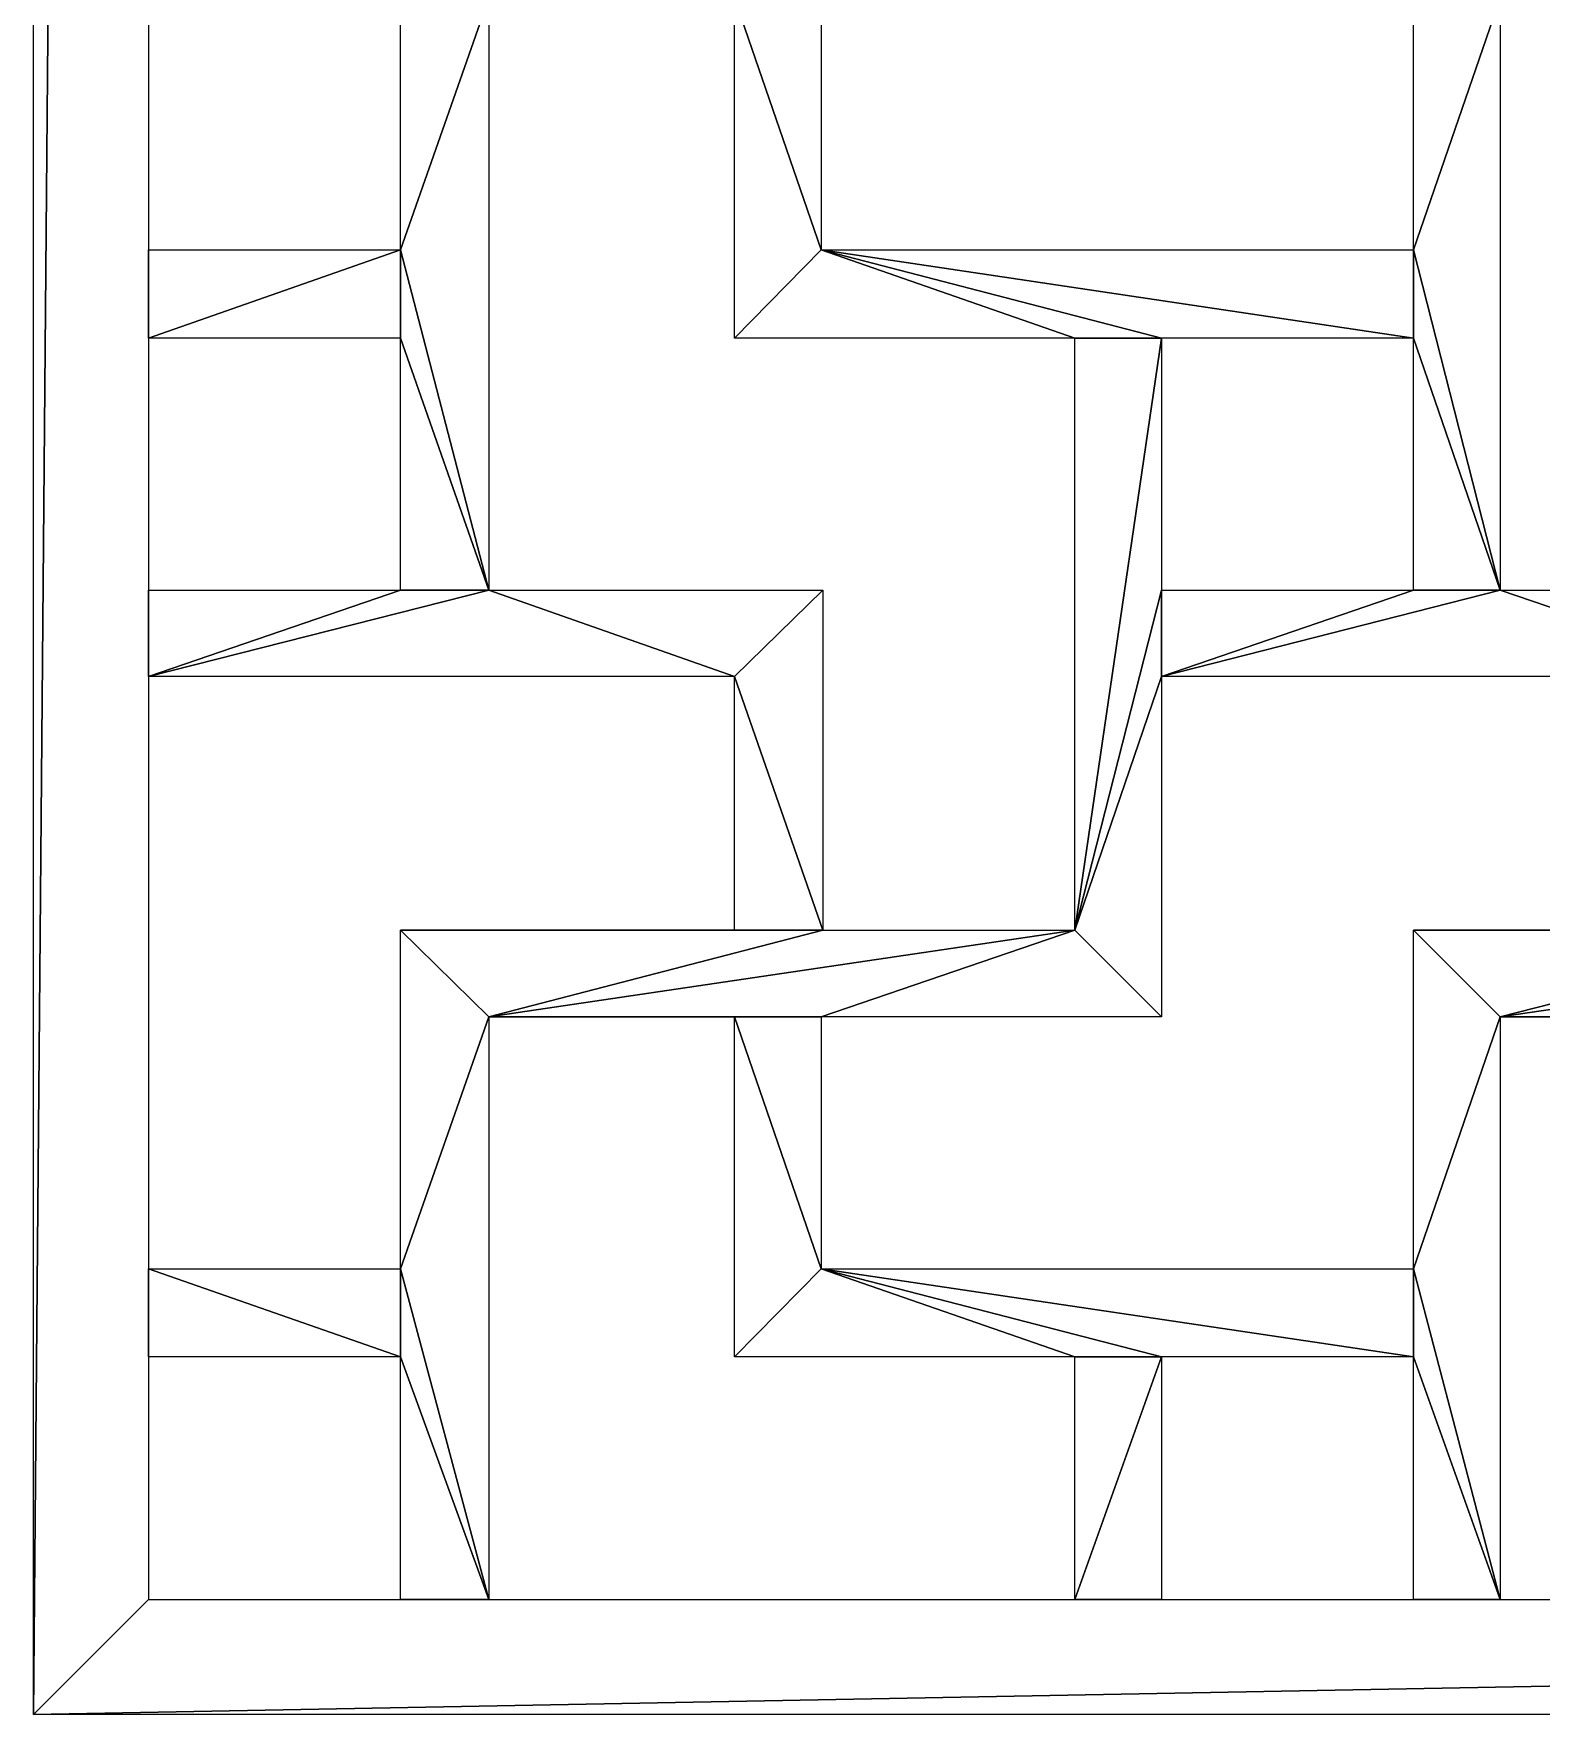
# Model space of a CAD drawing. Header units: centimetres. Extents: x -27.5 to -18.9, y -9.4 to 9.5.
# Drawn here: x -27.497 to -25.426, y -9.397 to -7.088 of the extents above; entities that cross this region are included whole.
import ezdxf

# ---------------------------------------------------------------- set-up
doc = ezdxf.new("R2010")
doc.units = ezdxf.units.CM
doc.header["$MEASUREMENT"] = 0
doc.layers.add('layer 1', color=7, linetype='Continuous')

msp = doc.modelspace()

# ---------------------------------------------------------------- linework, layer by layer
at = {"layer": 'layer 1', "color": 250}
for points in [[(-27.49687, 9.47963), (-27.49687, 9.47963), (-27.49687, -9.3973), (-27.49687, -9.3973), (-27.49687, -9.3973), (-27.49687, -9.3973), (-27.33892, 9.3217), (-27.33892, 9.3217), (-27.33892, 9.3217), (-27.33892, 9.3217), (-27.49687, 9.47963), (-27.49687, 9.47963)], [(-27.49687, 9.47963), (-27.49687, 9.47963), (-27.49687, -9.3973), (-27.49687, -9.3973), (-27.49687, -9.3973), (-27.49687, -9.3973), (-27.33892, 9.3217), (-27.33892, 9.3217), (-27.33892, 9.3217), (-27.33892, 9.3217), (-27.49687, 9.47963), (-27.49687, 9.47963)], [(-27.33892, 9.3217), (-27.33892, 9.3217), (-27.49687, -9.3973), (-27.49687, -9.3973), (-27.49687, -9.3973), (-27.49687, -9.3973), (-27.33892, -9.23937), (-27.33892, -9.23937), (-27.33892, -9.23937), (-27.33892, -9.23937), (-27.33892, 9.3217), (-27.33892, 9.3217)], [(-27.33892, 9.3217), (-27.33892, 9.3217), (-27.49687, -9.3973), (-27.49687, -9.3973), (-27.49687, -9.3973), (-27.49687, -9.3973), (-27.33892, -9.23937), (-27.33892, -9.23937), (-27.33892, -9.23937), (-27.33892, -9.23937), (-27.33892, 9.3217), (-27.33892, 9.3217)], [(-26.99262, -6.92029), (-26.99262, -6.92029), (-26.99262, -7.38544), (-26.99262, -7.38544), (-26.99262, -7.38544), (-26.99262, -7.38544), (-26.87142, -7.03929), (-26.87142, -7.03929), (-26.87142, -7.03929), (-26.87142, -7.03929), (-26.99262, -6.92029), (-26.99262, -6.92029)], [(-26.99262, -6.92029), (-26.99262, -6.92029), (-26.99262, -7.38544), (-26.99262, -7.38544), (-26.99262, -7.38544), (-26.99262, -7.38544), (-26.87142, -7.03929), (-26.87142, -7.03929), (-26.87142, -7.03929), (-26.87142, -7.03929), (-26.99262, -6.92029), (-26.99262, -6.92029)], [(-25.60105, -6.92029), (-25.60105, -6.92029), (-25.60105, -7.38544), (-25.60105, -7.38544), (-25.60105, -7.38544), (-25.60105, -7.38544), (-25.48201, -7.03929), (-25.48201, -7.03929), (-25.48201, -7.03929), (-25.48201, -7.03929), (-25.60105, -6.92029), (-25.60105, -6.92029)], [(-25.60105, -6.92029), (-25.60105, -6.92029), (-25.60105, -7.38544), (-25.60105, -7.38544), (-25.60105, -7.38544), (-25.60105, -7.38544), (-25.48201, -7.03929), (-25.48201, -7.03929), (-25.48201, -7.03929), (-25.48201, -7.03929), (-25.60105, -6.92029), (-25.60105, -6.92029)], [(-26.87142, -7.03929), (-26.87142, -7.03929), (-26.99262, -7.38544), (-26.99262, -7.38544), (-26.99262, -7.38544), (-26.99262, -7.38544), (-26.87142, -7.8527), (-26.87142, -7.8527), (-26.87142, -7.8527), (-26.87142, -7.8527), (-26.87142, -7.03929), (-26.87142, -7.03929)], [(-26.87142, -7.03929), (-26.87142, -7.03929), (-26.99262, -7.38544), (-26.99262, -7.38544), (-26.99262, -7.38544), (-26.99262, -7.38544), (-26.87142, -7.8527), (-26.87142, -7.8527), (-26.87142, -7.8527), (-26.87142, -7.8527), (-26.87142, -7.03929), (-26.87142, -7.03929)], [(-26.5338, -7.03929), (-26.5338, -7.03929), (-26.5338, -7.50655), (-26.5338, -7.50655), (-26.5338, -7.50655), (-26.5338, -7.50655), (-26.4148, -7.38544), (-26.4148, -7.38544), (-26.4148, -7.38544), (-26.4148, -7.38544), (-26.5338, -7.03929), (-26.5338, -7.03929)], [(-26.5338, -7.03929), (-26.5338, -7.03929), (-26.5338, -7.50655), (-26.5338, -7.50655), (-26.5338, -7.50655), (-26.5338, -7.50655), (-26.4148, -7.38544), (-26.4148, -7.38544), (-26.4148, -7.38544), (-26.4148, -7.38544), (-26.5338, -7.03929), (-26.5338, -7.03929)], [(-26.4148, -7.03929), (-26.4148, -7.03929), (-26.5338, -7.03929), (-26.5338, -7.03929), (-26.5338, -7.03929), (-26.5338, -7.03929), (-26.4148, -7.38544), (-26.4148, -7.38544), (-26.4148, -7.38544), (-26.4148, -7.38544), (-26.4148, -7.03929), (-26.4148, -7.03929)], [(-26.4148, -7.03929), (-26.4148, -7.03929), (-26.5338, -7.03929), (-26.5338, -7.03929), (-26.5338, -7.03929), (-26.5338, -7.03929), (-26.4148, -7.38544), (-26.4148, -7.38544), (-26.4148, -7.38544), (-26.4148, -7.38544), (-26.4148, -7.03929), (-26.4148, -7.03929)], [(-25.48201, -7.03929), (-25.48201, -7.03929), (-25.60105, -7.38544), (-25.60105, -7.38544), (-25.60105, -7.38544), (-25.60105, -7.38544), (-25.48201, -7.8527), (-25.48201, -7.8527), (-25.48201, -7.8527), (-25.48201, -7.8527), (-25.48201, -7.03929), (-25.48201, -7.03929)], [(-25.48201, -7.03929), (-25.48201, -7.03929), (-25.60105, -7.38544), (-25.60105, -7.38544), (-25.60105, -7.38544), (-25.60105, -7.38544), (-25.48201, -7.8527), (-25.48201, -7.8527), (-25.48201, -7.8527), (-25.48201, -7.8527), (-25.48201, -7.03929), (-25.48201, -7.03929)], [(-26.99262, -7.38544), (-26.99262, -7.38544), (-27.33892, -7.50655), (-27.33892, -7.50655), (-27.33892, -7.50655), (-27.33892, -7.50655), (-26.99262, -7.50655), (-26.99262, -7.50655), (-26.99262, -7.50655), (-26.99262, -7.50655), (-26.99262, -7.38544), (-26.99262, -7.38544)], [(-26.99262, -7.38544), (-26.99262, -7.38544), (-27.33892, -7.50655), (-27.33892, -7.50655), (-27.33892, -7.50655), (-27.33892, -7.50655), (-26.99262, -7.50655), (-26.99262, -7.50655), (-26.99262, -7.50655), (-26.99262, -7.50655), (-26.99262, -7.38544), (-26.99262, -7.38544)], [(-27.33892, -7.38544), (-27.33892, -7.38544), (-27.33892, -7.50655), (-27.33892, -7.50655), (-27.33892, -7.50655), (-27.33892, -7.50655), (-26.99262, -7.38544), (-26.99262, -7.38544), (-26.99262, -7.38544), (-26.99262, -7.38544), (-27.33892, -7.38544), (-27.33892, -7.38544)], [(-27.33892, -7.38544), (-27.33892, -7.38544), (-27.33892, -7.50655), (-27.33892, -7.50655), (-27.33892, -7.50655), (-27.33892, -7.50655), (-26.99262, -7.38544), (-26.99262, -7.38544), (-26.99262, -7.38544), (-26.99262, -7.38544), (-27.33892, -7.38544), (-27.33892, -7.38544)], [(-26.99262, -7.38544), (-26.99262, -7.38544), (-26.99262, -7.50655), (-26.99262, -7.50655), (-26.99262, -7.50655), (-26.99262, -7.50655), (-26.87142, -7.8527), (-26.87142, -7.8527), (-26.87142, -7.8527), (-26.87142, -7.8527), (-26.99262, -7.38544), (-26.99262, -7.38544)], [(-26.99262, -7.38544), (-26.99262, -7.38544), (-26.99262, -7.50655), (-26.99262, -7.50655), (-26.99262, -7.50655), (-26.99262, -7.50655), (-26.87142, -7.8527), (-26.87142, -7.8527), (-26.87142, -7.8527), (-26.87142, -7.8527), (-26.99262, -7.38544), (-26.99262, -7.38544)], [(-26.4148, -7.38544), (-26.4148, -7.38544), (-26.5338, -7.50655), (-26.5338, -7.50655), (-26.5338, -7.50655), (-26.5338, -7.50655), (-26.06635, -7.50655), (-26.06635, -7.50655), (-26.06635, -7.50655), (-26.06635, -7.50655), (-26.4148, -7.38544), (-26.4148, -7.38544)], [(-26.4148, -7.38544), (-26.4148, -7.38544), (-26.5338, -7.50655), (-26.5338, -7.50655), (-26.5338, -7.50655), (-26.5338, -7.50655), (-26.06635, -7.50655), (-26.06635, -7.50655), (-26.06635, -7.50655), (-26.06635, -7.50655), (-26.4148, -7.38544), (-26.4148, -7.38544)], [(-26.4148, -7.38544), (-26.4148, -7.38544), (-26.06635, -7.50655), (-26.06635, -7.50655), (-26.06635, -7.50655), (-26.06635, -7.50655), (-25.9473, -7.50655), (-25.9473, -7.50655), (-25.9473, -7.50655), (-25.9473, -7.50655), (-26.4148, -7.38544), (-26.4148, -7.38544)], [(-26.4148, -7.38544), (-26.4148, -7.38544), (-26.06635, -7.50655), (-26.06635, -7.50655), (-26.06635, -7.50655), (-26.06635, -7.50655), (-25.9473, -7.50655), (-25.9473, -7.50655), (-25.9473, -7.50655), (-25.9473, -7.50655), (-26.4148, -7.38544), (-26.4148, -7.38544)], [(-26.4148, -7.38544), (-26.4148, -7.38544), (-25.9473, -7.50655), (-25.9473, -7.50655), (-25.9473, -7.50655), (-25.9473, -7.50655), (-25.60105, -7.50655), (-25.60105, -7.50655), (-25.60105, -7.50655), (-25.60105, -7.50655), (-26.4148, -7.38544), (-26.4148, -7.38544)], [(-26.4148, -7.38544), (-26.4148, -7.38544), (-25.9473, -7.50655), (-25.9473, -7.50655), (-25.9473, -7.50655), (-25.9473, -7.50655), (-25.60105, -7.50655), (-25.60105, -7.50655), (-25.60105, -7.50655), (-25.60105, -7.50655), (-26.4148, -7.38544), (-26.4148, -7.38544)], [(-25.60105, -7.38544), (-25.60105, -7.38544), (-26.4148, -7.38544), (-26.4148, -7.38544), (-26.4148, -7.38544), (-26.4148, -7.38544), (-25.60105, -7.50655), (-25.60105, -7.50655), (-25.60105, -7.50655), (-25.60105, -7.50655), (-25.60105, -7.38544), (-25.60105, -7.38544)], [(-25.60105, -7.38544), (-25.60105, -7.38544), (-26.4148, -7.38544), (-26.4148, -7.38544), (-26.4148, -7.38544), (-26.4148, -7.38544), (-25.60105, -7.50655), (-25.60105, -7.50655), (-25.60105, -7.50655), (-25.60105, -7.50655), (-25.60105, -7.38544), (-25.60105, -7.38544)], [(-25.60105, -7.38544), (-25.60105, -7.38544), (-25.60105, -7.50655), (-25.60105, -7.50655), (-25.60105, -7.50655), (-25.60105, -7.50655), (-25.48201, -7.8527), (-25.48201, -7.8527), (-25.48201, -7.8527), (-25.48201, -7.8527), (-25.60105, -7.38544), (-25.60105, -7.38544)], [(-25.60105, -7.38544), (-25.60105, -7.38544), (-25.60105, -7.50655), (-25.60105, -7.50655), (-25.60105, -7.50655), (-25.60105, -7.50655), (-25.48201, -7.8527), (-25.48201, -7.8527), (-25.48201, -7.8527), (-25.48201, -7.8527), (-25.60105, -7.38544), (-25.60105, -7.38544)], [(-26.99262, -7.50655), (-26.99262, -7.50655), (-26.99262, -7.8527), (-26.99262, -7.8527), (-26.99262, -7.8527), (-26.99262, -7.8527), (-26.87142, -7.8527), (-26.87142, -7.8527), (-26.87142, -7.8527), (-26.87142, -7.8527), (-26.99262, -7.50655), (-26.99262, -7.50655)], [(-26.99262, -7.50655), (-26.99262, -7.50655), (-26.99262, -7.8527), (-26.99262, -7.8527), (-26.99262, -7.8527), (-26.99262, -7.8527), (-26.87142, -7.8527), (-26.87142, -7.8527), (-26.87142, -7.8527), (-26.87142, -7.8527), (-26.99262, -7.50655), (-26.99262, -7.50655)], [(-25.9473, -7.50655), (-25.9473, -7.50655), (-26.06635, -8.31996), (-26.06635, -8.31996), (-26.06635, -8.31996), (-26.06635, -8.31996), (-25.9473, -7.8527), (-25.9473, -7.8527), (-25.9473, -7.8527), (-25.9473, -7.8527), (-25.9473, -7.50655), (-25.9473, -7.50655)], [(-25.9473, -7.50655), (-25.9473, -7.50655), (-26.06635, -8.31996), (-26.06635, -8.31996), (-26.06635, -8.31996), (-26.06635, -8.31996), (-25.9473, -7.8527), (-25.9473, -7.8527), (-25.9473, -7.8527), (-25.9473, -7.8527), (-25.9473, -7.50655), (-25.9473, -7.50655)], [(-26.06635, -7.50655), (-26.06635, -7.50655), (-26.06635, -8.31996), (-26.06635, -8.31996), (-26.06635, -8.31996), (-26.06635, -8.31996), (-25.9473, -7.50655), (-25.9473, -7.50655), (-25.9473, -7.50655), (-25.9473, -7.50655), (-26.06635, -7.50655), (-26.06635, -7.50655)], [(-26.06635, -7.50655), (-26.06635, -7.50655), (-26.06635, -8.31996), (-26.06635, -8.31996), (-26.06635, -8.31996), (-26.06635, -8.31996), (-25.9473, -7.50655), (-25.9473, -7.50655), (-25.9473, -7.50655), (-25.9473, -7.50655), (-26.06635, -7.50655), (-26.06635, -7.50655)], [(-25.60105, -7.50655), (-25.60105, -7.50655), (-25.60105, -7.8527), (-25.60105, -7.8527), (-25.60105, -7.8527), (-25.60105, -7.8527), (-25.48201, -7.8527), (-25.48201, -7.8527), (-25.48201, -7.8527), (-25.48201, -7.8527), (-25.60105, -7.50655), (-25.60105, -7.50655)], [(-25.60105, -7.50655), (-25.60105, -7.50655), (-25.60105, -7.8527), (-25.60105, -7.8527), (-25.60105, -7.8527), (-25.60105, -7.8527), (-25.48201, -7.8527), (-25.48201, -7.8527), (-25.48201, -7.8527), (-25.48201, -7.8527), (-25.60105, -7.50655), (-25.60105, -7.50655)], [(-26.87142, -7.8527), (-26.87142, -7.8527), (-27.33892, -7.97165), (-27.33892, -7.97165), (-27.33892, -7.97165), (-27.33892, -7.97165), (-26.5338, -7.97165), (-26.5338, -7.97165), (-26.5338, -7.97165), (-26.5338, -7.97165), (-26.87142, -7.8527), (-26.87142, -7.8527)], [(-26.87142, -7.8527), (-26.87142, -7.8527), (-27.33892, -7.97165), (-27.33892, -7.97165), (-27.33892, -7.97165), (-27.33892, -7.97165), (-26.5338, -7.97165), (-26.5338, -7.97165), (-26.5338, -7.97165), (-26.5338, -7.97165), (-26.87142, -7.8527), (-26.87142, -7.8527)], [(-26.99262, -7.8527), (-26.99262, -7.8527), (-27.33892, -7.97165), (-27.33892, -7.97165), (-27.33892, -7.97165), (-27.33892, -7.97165), (-26.87142, -7.8527), (-26.87142, -7.8527), (-26.87142, -7.8527), (-26.87142, -7.8527), (-26.99262, -7.8527), (-26.99262, -7.8527)], [(-26.99262, -7.8527), (-26.99262, -7.8527), (-27.33892, -7.97165), (-27.33892, -7.97165), (-27.33892, -7.97165), (-27.33892, -7.97165), (-26.87142, -7.8527), (-26.87142, -7.8527), (-26.87142, -7.8527), (-26.87142, -7.8527), (-26.99262, -7.8527), (-26.99262, -7.8527)], [(-27.33892, -7.8527), (-27.33892, -7.8527), (-27.33892, -7.97165), (-27.33892, -7.97165), (-27.33892, -7.97165), (-27.33892, -7.97165), (-26.99262, -7.8527), (-26.99262, -7.8527), (-26.99262, -7.8527), (-26.99262, -7.8527), (-27.33892, -7.8527), (-27.33892, -7.8527)], [(-27.33892, -7.8527), (-27.33892, -7.8527), (-27.33892, -7.97165), (-27.33892, -7.97165), (-27.33892, -7.97165), (-27.33892, -7.97165), (-26.99262, -7.8527), (-26.99262, -7.8527), (-26.99262, -7.8527), (-26.99262, -7.8527), (-27.33892, -7.8527), (-27.33892, -7.8527)], [(-26.87142, -7.8527), (-26.87142, -7.8527), (-26.5338, -7.97165), (-26.5338, -7.97165), (-26.5338, -7.97165), (-26.5338, -7.97165), (-26.41264, -7.8527), (-26.41264, -7.8527), (-26.41264, -7.8527), (-26.41264, -7.8527), (-26.87142, -7.8527), (-26.87142, -7.8527)], [(-26.87142, -7.8527), (-26.87142, -7.8527), (-26.5338, -7.97165), (-26.5338, -7.97165), (-26.5338, -7.97165), (-26.5338, -7.97165), (-26.41264, -7.8527), (-26.41264, -7.8527), (-26.41264, -7.8527), (-26.41264, -7.8527), (-26.87142, -7.8527), (-26.87142, -7.8527)], [(-26.41264, -7.8527), (-26.41264, -7.8527), (-26.5338, -7.97165), (-26.5338, -7.97165), (-26.5338, -7.97165), (-26.5338, -7.97165), (-26.41264, -8.31996), (-26.41264, -8.31996), (-26.41264, -8.31996), (-26.41264, -8.31996), (-26.41264, -7.8527), (-26.41264, -7.8527)], [(-26.41264, -7.8527), (-26.41264, -7.8527), (-26.5338, -7.97165), (-26.5338, -7.97165), (-26.5338, -7.97165), (-26.5338, -7.97165), (-26.41264, -8.31996), (-26.41264, -8.31996), (-26.41264, -8.31996), (-26.41264, -8.31996), (-26.41264, -7.8527), (-26.41264, -7.8527)], [(-25.9473, -7.8527), (-25.9473, -7.8527), (-26.06635, -8.31996), (-26.06635, -8.31996), (-26.06635, -8.31996), (-26.06635, -8.31996), (-25.9473, -7.97165), (-25.9473, -7.97165), (-25.9473, -7.97165), (-25.9473, -7.97165), (-25.9473, -7.8527), (-25.9473, -7.8527)], [(-25.9473, -7.8527), (-25.9473, -7.8527), (-26.06635, -8.31996), (-26.06635, -8.31996), (-26.06635, -8.31996), (-26.06635, -8.31996), (-25.9473, -7.97165), (-25.9473, -7.97165), (-25.9473, -7.97165), (-25.9473, -7.97165), (-25.9473, -7.8527), (-25.9473, -7.8527)], [(-25.48201, -7.8527), (-25.48201, -7.8527), (-25.9473, -7.97165), (-25.9473, -7.97165), (-25.9473, -7.97165), (-25.9473, -7.97165), (-25.1336, -7.97165), (-25.1336, -7.97165), (-25.1336, -7.97165), (-25.1336, -7.97165), (-25.48201, -7.8527), (-25.48201, -7.8527)], [(-25.48201, -7.8527), (-25.48201, -7.8527), (-25.9473, -7.97165), (-25.9473, -7.97165), (-25.9473, -7.97165), (-25.9473, -7.97165), (-25.1336, -7.97165), (-25.1336, -7.97165), (-25.1336, -7.97165), (-25.1336, -7.97165), (-25.48201, -7.8527), (-25.48201, -7.8527)], [(-25.60105, -7.8527), (-25.60105, -7.8527), (-25.9473, -7.97165), (-25.9473, -7.97165), (-25.9473, -7.97165), (-25.9473, -7.97165), (-25.48201, -7.8527), (-25.48201, -7.8527), (-25.48201, -7.8527), (-25.48201, -7.8527), (-25.60105, -7.8527), (-25.60105, -7.8527)], [(-25.60105, -7.8527), (-25.60105, -7.8527), (-25.9473, -7.97165), (-25.9473, -7.97165), (-25.9473, -7.97165), (-25.9473, -7.97165), (-25.48201, -7.8527), (-25.48201, -7.8527), (-25.48201, -7.8527), (-25.48201, -7.8527), (-25.60105, -7.8527), (-25.60105, -7.8527)], [(-25.9473, -7.8527), (-25.9473, -7.8527), (-25.9473, -7.97165), (-25.9473, -7.97165), (-25.9473, -7.97165), (-25.9473, -7.97165), (-25.60105, -7.8527), (-25.60105, -7.8527), (-25.60105, -7.8527), (-25.60105, -7.8527), (-25.9473, -7.8527), (-25.9473, -7.8527)], [(-25.9473, -7.8527), (-25.9473, -7.8527), (-25.9473, -7.97165), (-25.9473, -7.97165), (-25.9473, -7.97165), (-25.9473, -7.97165), (-25.60105, -7.8527), (-25.60105, -7.8527), (-25.60105, -7.8527), (-25.60105, -7.8527), (-25.9473, -7.8527), (-25.9473, -7.8527)], [(-25.48201, -7.8527), (-25.48201, -7.8527), (-25.1336, -7.97165), (-25.1336, -7.97165), (-25.1336, -7.97165), (-25.1336, -7.97165), (-25.01455, -7.8527), (-25.01455, -7.8527), (-25.01455, -7.8527), (-25.01455, -7.8527), (-25.48201, -7.8527), (-25.48201, -7.8527)], [(-25.48201, -7.8527), (-25.48201, -7.8527), (-25.1336, -7.97165), (-25.1336, -7.97165), (-25.1336, -7.97165), (-25.1336, -7.97165), (-25.01455, -7.8527), (-25.01455, -7.8527), (-25.01455, -7.8527), (-25.01455, -7.8527), (-25.48201, -7.8527), (-25.48201, -7.8527)], [(-26.5338, -7.97165), (-26.5338, -7.97165), (-26.5338, -8.31996), (-26.5338, -8.31996), (-26.5338, -8.31996), (-26.5338, -8.31996), (-26.41264, -8.31996), (-26.41264, -8.31996), (-26.41264, -8.31996), (-26.41264, -8.31996), (-26.5338, -7.97165), (-26.5338, -7.97165)], [(-26.5338, -7.97165), (-26.5338, -7.97165), (-26.5338, -8.31996), (-26.5338, -8.31996), (-26.5338, -8.31996), (-26.5338, -8.31996), (-26.41264, -8.31996), (-26.41264, -8.31996), (-26.41264, -8.31996), (-26.41264, -8.31996), (-26.5338, -7.97165), (-26.5338, -7.97165)], [(-25.9473, -7.97165), (-25.9473, -7.97165), (-26.06635, -8.31996), (-26.06635, -8.31996), (-26.06635, -8.31996), (-26.06635, -8.31996), (-25.9473, -8.43895), (-25.9473, -8.43895), (-25.9473, -8.43895), (-25.9473, -8.43895), (-25.9473, -7.97165), (-25.9473, -7.97165)], [(-25.9473, -7.97165), (-25.9473, -7.97165), (-26.06635, -8.31996), (-26.06635, -8.31996), (-26.06635, -8.31996), (-26.06635, -8.31996), (-25.9473, -8.43895), (-25.9473, -8.43895), (-25.9473, -8.43895), (-25.9473, -8.43895), (-25.9473, -7.97165), (-25.9473, -7.97165)], [(-26.99262, -8.31996), (-26.99262, -8.31996), (-26.87142, -8.43895), (-26.87142, -8.43895), (-26.87142, -8.43895), (-26.87142, -8.43895), (-26.41264, -8.31996), (-26.41264, -8.31996), (-26.41264, -8.31996), (-26.41264, -8.31996), (-26.99262, -8.31996), (-26.99262, -8.31996)], [(-26.99262, -8.31996), (-26.99262, -8.31996), (-26.87142, -8.43895), (-26.87142, -8.43895), (-26.87142, -8.43895), (-26.87142, -8.43895), (-26.41264, -8.31996), (-26.41264, -8.31996), (-26.41264, -8.31996), (-26.41264, -8.31996), (-26.99262, -8.31996), (-26.99262, -8.31996)], [(-26.99262, -8.31996), (-26.99262, -8.31996), (-26.99262, -8.78506), (-26.99262, -8.78506), (-26.99262, -8.78506), (-26.99262, -8.78506), (-26.87142, -8.43895), (-26.87142, -8.43895), (-26.87142, -8.43895), (-26.87142, -8.43895), (-26.99262, -8.31996), (-26.99262, -8.31996)], [(-26.99262, -8.31996), (-26.99262, -8.31996), (-26.99262, -8.78506), (-26.99262, -8.78506), (-26.99262, -8.78506), (-26.99262, -8.78506), (-26.87142, -8.43895), (-26.87142, -8.43895), (-26.87142, -8.43895), (-26.87142, -8.43895), (-26.99262, -8.31996), (-26.99262, -8.31996)], [(-26.41264, -8.31996), (-26.41264, -8.31996), (-26.5338, -8.31996), (-26.5338, -8.31996), (-26.5338, -8.31996), (-26.5338, -8.31996), (-26.99262, -8.31996), (-26.99262, -8.31996), (-26.99262, -8.31996), (-26.99262, -8.31996), (-26.41264, -8.31996), (-26.41264, -8.31996)], [(-26.41264, -8.31996), (-26.41264, -8.31996), (-26.5338, -8.31996), (-26.5338, -8.31996), (-26.5338, -8.31996), (-26.5338, -8.31996), (-26.99262, -8.31996), (-26.99262, -8.31996), (-26.99262, -8.31996), (-26.99262, -8.31996), (-26.41264, -8.31996), (-26.41264, -8.31996)], [(-26.06635, -8.31996), (-26.06635, -8.31996), (-26.87142, -8.43895), (-26.87142, -8.43895), (-26.87142, -8.43895), (-26.87142, -8.43895), (-26.4148, -8.43895), (-26.4148, -8.43895), (-26.4148, -8.43895), (-26.4148, -8.43895), (-26.06635, -8.31996), (-26.06635, -8.31996)], [(-26.06635, -8.31996), (-26.06635, -8.31996), (-26.87142, -8.43895), (-26.87142, -8.43895), (-26.87142, -8.43895), (-26.87142, -8.43895), (-26.4148, -8.43895), (-26.4148, -8.43895), (-26.4148, -8.43895), (-26.4148, -8.43895), (-26.06635, -8.31996), (-26.06635, -8.31996)], [(-26.41264, -8.31996), (-26.41264, -8.31996), (-26.87142, -8.43895), (-26.87142, -8.43895), (-26.87142, -8.43895), (-26.87142, -8.43895), (-26.06635, -8.31996), (-26.06635, -8.31996), (-26.06635, -8.31996), (-26.06635, -8.31996), (-26.41264, -8.31996), (-26.41264, -8.31996)], [(-26.41264, -8.31996), (-26.41264, -8.31996), (-26.87142, -8.43895), (-26.87142, -8.43895), (-26.87142, -8.43895), (-26.87142, -8.43895), (-26.06635, -8.31996), (-26.06635, -8.31996), (-26.06635, -8.31996), (-26.06635, -8.31996), (-26.41264, -8.31996), (-26.41264, -8.31996)], [(-26.06635, -8.31996), (-26.06635, -8.31996), (-26.4148, -8.43895), (-26.4148, -8.43895), (-26.4148, -8.43895), (-26.4148, -8.43895), (-25.9473, -8.43895), (-25.9473, -8.43895), (-25.9473, -8.43895), (-25.9473, -8.43895), (-26.06635, -8.31996), (-26.06635, -8.31996)], [(-26.06635, -8.31996), (-26.06635, -8.31996), (-26.4148, -8.43895), (-26.4148, -8.43895), (-26.4148, -8.43895), (-26.4148, -8.43895), (-25.9473, -8.43895), (-25.9473, -8.43895), (-25.9473, -8.43895), (-25.9473, -8.43895), (-26.06635, -8.31996), (-26.06635, -8.31996)], [(-25.60105, -8.31996), (-25.60105, -8.31996), (-25.48201, -8.43895), (-25.48201, -8.43895), (-25.48201, -8.43895), (-25.48201, -8.43895), (-25.01455, -8.31996), (-25.01455, -8.31996), (-25.01455, -8.31996), (-25.01455, -8.31996), (-25.60105, -8.31996), (-25.60105, -8.31996)], [(-25.60105, -8.31996), (-25.60105, -8.31996), (-25.48201, -8.43895), (-25.48201, -8.43895), (-25.48201, -8.43895), (-25.48201, -8.43895), (-25.01455, -8.31996), (-25.01455, -8.31996), (-25.01455, -8.31996), (-25.01455, -8.31996), (-25.60105, -8.31996), (-25.60105, -8.31996)], [(-25.60105, -8.31996), (-25.60105, -8.31996), (-25.60105, -8.78506), (-25.60105, -8.78506), (-25.60105, -8.78506), (-25.60105, -8.78506), (-25.48201, -8.43895), (-25.48201, -8.43895), (-25.48201, -8.43895), (-25.48201, -8.43895), (-25.60105, -8.31996), (-25.60105, -8.31996)], [(-25.60105, -8.31996), (-25.60105, -8.31996), (-25.60105, -8.78506), (-25.60105, -8.78506), (-25.60105, -8.78506), (-25.60105, -8.78506), (-25.48201, -8.43895), (-25.48201, -8.43895), (-25.48201, -8.43895), (-25.48201, -8.43895), (-25.60105, -8.31996), (-25.60105, -8.31996)], [(-25.1336, -8.31996), (-25.1336, -8.31996), (-25.60105, -8.31996), (-25.60105, -8.31996), (-25.60105, -8.31996), (-25.60105, -8.31996), (-25.01455, -8.31996), (-25.01455, -8.31996), (-25.01455, -8.31996), (-25.01455, -8.31996), (-25.1336, -8.31996), (-25.1336, -8.31996)], [(-25.1336, -8.31996), (-25.1336, -8.31996), (-25.60105, -8.31996), (-25.60105, -8.31996), (-25.60105, -8.31996), (-25.60105, -8.31996), (-25.01455, -8.31996), (-25.01455, -8.31996), (-25.01455, -8.31996), (-25.01455, -8.31996), (-25.1336, -8.31996), (-25.1336, -8.31996)], [(-24.6683, -8.31996), (-24.6683, -8.31996), (-25.48201, -8.43895), (-25.48201, -8.43895), (-25.48201, -8.43895), (-25.48201, -8.43895), (-25.01671, -8.43895), (-25.01671, -8.43895), (-25.01671, -8.43895), (-25.01671, -8.43895), (-24.6683, -8.31996), (-24.6683, -8.31996)], [(-24.6683, -8.31996), (-24.6683, -8.31996), (-25.48201, -8.43895), (-25.48201, -8.43895), (-25.48201, -8.43895), (-25.48201, -8.43895), (-25.01671, -8.43895), (-25.01671, -8.43895), (-25.01671, -8.43895), (-25.01671, -8.43895), (-24.6683, -8.31996), (-24.6683, -8.31996)], [(-25.01455, -8.31996), (-25.01455, -8.31996), (-25.48201, -8.43895), (-25.48201, -8.43895), (-25.48201, -8.43895), (-25.48201, -8.43895), (-24.6683, -8.31996), (-24.6683, -8.31996), (-24.6683, -8.31996), (-24.6683, -8.31996), (-25.01455, -8.31996), (-25.01455, -8.31996)], [(-25.01455, -8.31996), (-25.01455, -8.31996), (-25.48201, -8.43895), (-25.48201, -8.43895), (-25.48201, -8.43895), (-25.48201, -8.43895), (-24.6683, -8.31996), (-24.6683, -8.31996), (-24.6683, -8.31996), (-24.6683, -8.31996), (-25.01455, -8.31996), (-25.01455, -8.31996)], [(-26.87142, -8.43895), (-26.87142, -8.43895), (-26.99262, -8.78506), (-26.99262, -8.78506), (-26.99262, -8.78506), (-26.99262, -8.78506), (-26.87142, -9.23937), (-26.87142, -9.23937), (-26.87142, -9.23937), (-26.87142, -9.23937), (-26.87142, -8.43895), (-26.87142, -8.43895)], [(-26.87142, -8.43895), (-26.87142, -8.43895), (-26.99262, -8.78506), (-26.99262, -8.78506), (-26.99262, -8.78506), (-26.99262, -8.78506), (-26.87142, -9.23937), (-26.87142, -9.23937), (-26.87142, -9.23937), (-26.87142, -9.23937), (-26.87142, -8.43895), (-26.87142, -8.43895)], [(-26.4148, -8.43895), (-26.4148, -8.43895), (-26.87142, -8.43895), (-26.87142, -8.43895), (-26.87142, -8.43895), (-26.87142, -8.43895), (-26.5338, -8.43895), (-26.5338, -8.43895), (-26.5338, -8.43895), (-26.5338, -8.43895), (-26.4148, -8.43895), (-26.4148, -8.43895)], [(-26.4148, -8.43895), (-26.4148, -8.43895), (-26.87142, -8.43895), (-26.87142, -8.43895), (-26.87142, -8.43895), (-26.87142, -8.43895), (-26.5338, -8.43895), (-26.5338, -8.43895), (-26.5338, -8.43895), (-26.5338, -8.43895), (-26.4148, -8.43895), (-26.4148, -8.43895)], [(-26.5338, -8.43895), (-26.5338, -8.43895), (-26.5338, -8.90622), (-26.5338, -8.90622), (-26.5338, -8.90622), (-26.5338, -8.90622), (-26.4148, -8.78506), (-26.4148, -8.78506), (-26.4148, -8.78506), (-26.4148, -8.78506), (-26.5338, -8.43895), (-26.5338, -8.43895)], [(-26.5338, -8.43895), (-26.5338, -8.43895), (-26.5338, -8.90622), (-26.5338, -8.90622), (-26.5338, -8.90622), (-26.5338, -8.90622), (-26.4148, -8.78506), (-26.4148, -8.78506), (-26.4148, -8.78506), (-26.4148, -8.78506), (-26.5338, -8.43895), (-26.5338, -8.43895)], [(-26.4148, -8.43895), (-26.4148, -8.43895), (-26.5338, -8.43895), (-26.5338, -8.43895), (-26.5338, -8.43895), (-26.5338, -8.43895), (-26.4148, -8.78506), (-26.4148, -8.78506), (-26.4148, -8.78506), (-26.4148, -8.78506), (-26.4148, -8.43895), (-26.4148, -8.43895)], [(-26.4148, -8.43895), (-26.4148, -8.43895), (-26.5338, -8.43895), (-26.5338, -8.43895), (-26.5338, -8.43895), (-26.5338, -8.43895), (-26.4148, -8.78506), (-26.4148, -8.78506), (-26.4148, -8.78506), (-26.4148, -8.78506), (-26.4148, -8.43895), (-26.4148, -8.43895)], [(-25.48201, -8.43895), (-25.48201, -8.43895), (-25.60105, -8.78506), (-25.60105, -8.78506), (-25.60105, -8.78506), (-25.60105, -8.78506), (-25.48201, -9.23937), (-25.48201, -9.23937), (-25.48201, -9.23937), (-25.48201, -9.23937), (-25.48201, -8.43895), (-25.48201, -8.43895)], [(-25.48201, -8.43895), (-25.48201, -8.43895), (-25.60105, -8.78506), (-25.60105, -8.78506), (-25.60105, -8.78506), (-25.60105, -8.78506), (-25.48201, -9.23937), (-25.48201, -9.23937), (-25.48201, -9.23937), (-25.48201, -9.23937), (-25.48201, -8.43895), (-25.48201, -8.43895)], [(-25.01671, -8.43895), (-25.01671, -8.43895), (-25.48201, -8.43895), (-25.48201, -8.43895), (-25.48201, -8.43895), (-25.48201, -8.43895), (-25.1336, -8.43895), (-25.1336, -8.43895), (-25.1336, -8.43895), (-25.1336, -8.43895), (-25.01671, -8.43895), (-25.01671, -8.43895)], [(-25.01671, -8.43895), (-25.01671, -8.43895), (-25.48201, -8.43895), (-25.48201, -8.43895), (-25.48201, -8.43895), (-25.48201, -8.43895), (-25.1336, -8.43895), (-25.1336, -8.43895), (-25.1336, -8.43895), (-25.1336, -8.43895), (-25.01671, -8.43895), (-25.01671, -8.43895)], [(-27.33892, -8.78506), (-27.33892, -8.78506), (-27.33892, -8.90622), (-27.33892, -8.90622), (-27.33892, -8.90622), (-27.33892, -8.90622), (-26.99262, -8.90622), (-26.99262, -8.90622), (-26.99262, -8.90622), (-26.99262, -8.90622), (-27.33892, -8.78506), (-27.33892, -8.78506)], [(-27.33892, -8.78506), (-27.33892, -8.78506), (-27.33892, -8.90622), (-27.33892, -8.90622), (-27.33892, -8.90622), (-27.33892, -8.90622), (-26.99262, -8.90622), (-26.99262, -8.90622), (-26.99262, -8.90622), (-26.99262, -8.90622), (-27.33892, -8.78506), (-27.33892, -8.78506)], [(-26.99262, -8.78506), (-26.99262, -8.78506), (-27.33892, -8.78506), (-27.33892, -8.78506), (-27.33892, -8.78506), (-27.33892, -8.78506), (-26.99262, -8.90622), (-26.99262, -8.90622), (-26.99262, -8.90622), (-26.99262, -8.90622), (-26.99262, -8.78506), (-26.99262, -8.78506)], [(-26.99262, -8.78506), (-26.99262, -8.78506), (-27.33892, -8.78506), (-27.33892, -8.78506), (-27.33892, -8.78506), (-27.33892, -8.78506), (-26.99262, -8.90622), (-26.99262, -8.90622), (-26.99262, -8.90622), (-26.99262, -8.90622), (-26.99262, -8.78506), (-26.99262, -8.78506)], [(-26.99262, -8.78506), (-26.99262, -8.78506), (-26.99262, -8.90622), (-26.99262, -8.90622), (-26.99262, -8.90622), (-26.99262, -8.90622), (-26.87142, -9.23937), (-26.87142, -9.23937), (-26.87142, -9.23937), (-26.87142, -9.23937), (-26.99262, -8.78506), (-26.99262, -8.78506)], [(-26.99262, -8.78506), (-26.99262, -8.78506), (-26.99262, -8.90622), (-26.99262, -8.90622), (-26.99262, -8.90622), (-26.99262, -8.90622), (-26.87142, -9.23937), (-26.87142, -9.23937), (-26.87142, -9.23937), (-26.87142, -9.23937), (-26.99262, -8.78506), (-26.99262, -8.78506)], [(-26.4148, -8.78506), (-26.4148, -8.78506), (-26.5338, -8.90622), (-26.5338, -8.90622), (-26.5338, -8.90622), (-26.5338, -8.90622), (-26.06635, -8.90622), (-26.06635, -8.90622), (-26.06635, -8.90622), (-26.06635, -8.90622), (-26.4148, -8.78506), (-26.4148, -8.78506)], [(-26.4148, -8.78506), (-26.4148, -8.78506), (-26.5338, -8.90622), (-26.5338, -8.90622), (-26.5338, -8.90622), (-26.5338, -8.90622), (-26.06635, -8.90622), (-26.06635, -8.90622), (-26.06635, -8.90622), (-26.06635, -8.90622), (-26.4148, -8.78506), (-26.4148, -8.78506)], [(-26.4148, -8.78506), (-26.4148, -8.78506), (-26.06635, -8.90622), (-26.06635, -8.90622), (-26.06635, -8.90622), (-26.06635, -8.90622), (-25.9473, -8.90622), (-25.9473, -8.90622), (-25.9473, -8.90622), (-25.9473, -8.90622), (-26.4148, -8.78506), (-26.4148, -8.78506)], [(-26.4148, -8.78506), (-26.4148, -8.78506), (-26.06635, -8.90622), (-26.06635, -8.90622), (-26.06635, -8.90622), (-26.06635, -8.90622), (-25.9473, -8.90622), (-25.9473, -8.90622), (-25.9473, -8.90622), (-25.9473, -8.90622), (-26.4148, -8.78506), (-26.4148, -8.78506)], [(-26.4148, -8.78506), (-26.4148, -8.78506), (-25.9473, -8.90622), (-25.9473, -8.90622), (-25.9473, -8.90622), (-25.9473, -8.90622), (-25.60105, -8.90622), (-25.60105, -8.90622), (-25.60105, -8.90622), (-25.60105, -8.90622), (-26.4148, -8.78506), (-26.4148, -8.78506)], [(-26.4148, -8.78506), (-26.4148, -8.78506), (-25.9473, -8.90622), (-25.9473, -8.90622), (-25.9473, -8.90622), (-25.9473, -8.90622), (-25.60105, -8.90622), (-25.60105, -8.90622), (-25.60105, -8.90622), (-25.60105, -8.90622), (-26.4148, -8.78506), (-26.4148, -8.78506)], [(-25.60105, -8.90622), (-25.60105, -8.90622), (-25.60105, -8.78506), (-25.60105, -8.78506), (-25.60105, -8.78506), (-25.60105, -8.78506), (-26.4148, -8.78506), (-26.4148, -8.78506), (-26.4148, -8.78506), (-26.4148, -8.78506), (-25.60105, -8.90622), (-25.60105, -8.90622)], [(-25.60105, -8.90622), (-25.60105, -8.90622), (-25.60105, -8.78506), (-25.60105, -8.78506), (-25.60105, -8.78506), (-25.60105, -8.78506), (-26.4148, -8.78506), (-26.4148, -8.78506), (-26.4148, -8.78506), (-26.4148, -8.78506), (-25.60105, -8.90622), (-25.60105, -8.90622)], [(-25.60105, -8.78506), (-25.60105, -8.78506), (-25.60105, -8.90622), (-25.60105, -8.90622), (-25.60105, -8.90622), (-25.60105, -8.90622), (-25.48201, -9.23937), (-25.48201, -9.23937), (-25.48201, -9.23937), (-25.48201, -9.23937), (-25.60105, -8.78506), (-25.60105, -8.78506)], [(-25.60105, -8.78506), (-25.60105, -8.78506), (-25.60105, -8.90622), (-25.60105, -8.90622), (-25.60105, -8.90622), (-25.60105, -8.90622), (-25.48201, -9.23937), (-25.48201, -9.23937), (-25.48201, -9.23937), (-25.48201, -9.23937), (-25.60105, -8.78506), (-25.60105, -8.78506)], [(-26.99262, -8.90622), (-26.99262, -8.90622), (-26.99262, -9.23937), (-26.99262, -9.23937), (-26.99262, -9.23937), (-26.99262, -9.23937), (-26.87142, -9.23937), (-26.87142, -9.23937), (-26.87142, -9.23937), (-26.87142, -9.23937), (-26.99262, -8.90622), (-26.99262, -8.90622)], [(-26.99262, -8.90622), (-26.99262, -8.90622), (-26.99262, -9.23937), (-26.99262, -9.23937), (-26.99262, -9.23937), (-26.99262, -9.23937), (-26.87142, -9.23937), (-26.87142, -9.23937), (-26.87142, -9.23937), (-26.87142, -9.23937), (-26.99262, -8.90622), (-26.99262, -8.90622)], [(-25.9473, -8.90622), (-25.9473, -8.90622), (-26.06635, -9.23937), (-26.06635, -9.23937), (-26.06635, -9.23937), (-26.06635, -9.23937), (-25.9473, -9.23937), (-25.9473, -9.23937), (-25.9473, -9.23937), (-25.9473, -9.23937), (-25.9473, -8.90622), (-25.9473, -8.90622)], [(-25.9473, -8.90622), (-25.9473, -8.90622), (-26.06635, -9.23937), (-26.06635, -9.23937), (-26.06635, -9.23937), (-26.06635, -9.23937), (-25.9473, -9.23937), (-25.9473, -9.23937), (-25.9473, -9.23937), (-25.9473, -9.23937), (-25.9473, -8.90622), (-25.9473, -8.90622)], [(-26.06635, -8.90622), (-26.06635, -8.90622), (-26.06635, -9.23937), (-26.06635, -9.23937), (-26.06635, -9.23937), (-26.06635, -9.23937), (-25.9473, -8.90622), (-25.9473, -8.90622), (-25.9473, -8.90622), (-25.9473, -8.90622), (-26.06635, -8.90622), (-26.06635, -8.90622)], [(-26.06635, -8.90622), (-26.06635, -8.90622), (-26.06635, -9.23937), (-26.06635, -9.23937), (-26.06635, -9.23937), (-26.06635, -9.23937), (-25.9473, -8.90622), (-25.9473, -8.90622), (-25.9473, -8.90622), (-25.9473, -8.90622), (-26.06635, -8.90622), (-26.06635, -8.90622)], [(-25.60105, -8.90622), (-25.60105, -8.90622), (-25.60105, -9.23937), (-25.60105, -9.23937), (-25.60105, -9.23937), (-25.60105, -9.23937), (-25.48201, -9.23937), (-25.48201, -9.23937), (-25.48201, -9.23937), (-25.48201, -9.23937), (-25.60105, -8.90622), (-25.60105, -8.90622)], [(-25.60105, -8.90622), (-25.60105, -8.90622), (-25.60105, -9.23937), (-25.60105, -9.23937), (-25.60105, -9.23937), (-25.60105, -9.23937), (-25.48201, -9.23937), (-25.48201, -9.23937), (-25.48201, -9.23937), (-25.48201, -9.23937), (-25.60105, -8.90622), (-25.60105, -8.90622)], [(-19.04571, -9.23937), (-19.04571, -9.23937), (-27.49687, -9.3973), (-27.49687, -9.3973), (-27.49687, -9.3973), (-27.49687, -9.3973), (-18.88772, -9.3973), (-18.88772, -9.3973), (-18.88772, -9.3973), (-18.88772, -9.3973), (-19.04571, -9.23937), (-19.04571, -9.23937)], [(-19.04571, -9.23937), (-19.04571, -9.23937), (-27.49687, -9.3973), (-27.49687, -9.3973), (-27.49687, -9.3973), (-27.49687, -9.3973), (-18.88772, -9.3973), (-18.88772, -9.3973), (-18.88772, -9.3973), (-18.88772, -9.3973), (-19.04571, -9.23937), (-19.04571, -9.23937)], [(-27.49687, -9.3973), (-27.49687, -9.3973), (-19.04571, -9.23937), (-19.04571, -9.23937), (-19.04571, -9.23937), (-19.04571, -9.23937), (-27.33892, -9.23937), (-27.33892, -9.23937), (-27.33892, -9.23937), (-27.33892, -9.23937), (-27.49687, -9.3973), (-27.49687, -9.3973)], [(-27.49687, -9.3973), (-27.49687, -9.3973), (-19.04571, -9.23937), (-19.04571, -9.23937), (-19.04571, -9.23937), (-19.04571, -9.23937), (-27.33892, -9.23937), (-27.33892, -9.23937), (-27.33892, -9.23937), (-27.33892, -9.23937), (-27.49687, -9.3973), (-27.49687, -9.3973)]]:
    msp.add_open_spline(points, degree=3, knots=[0, 0, 0, 0, 0.25, 0.25, 0.25, 0.25, 0.5, 0.5, 0.5, 0.5, 1, 1, 1, 1], dxfattribs=at)

doc.saveas('drawing.dxf')
